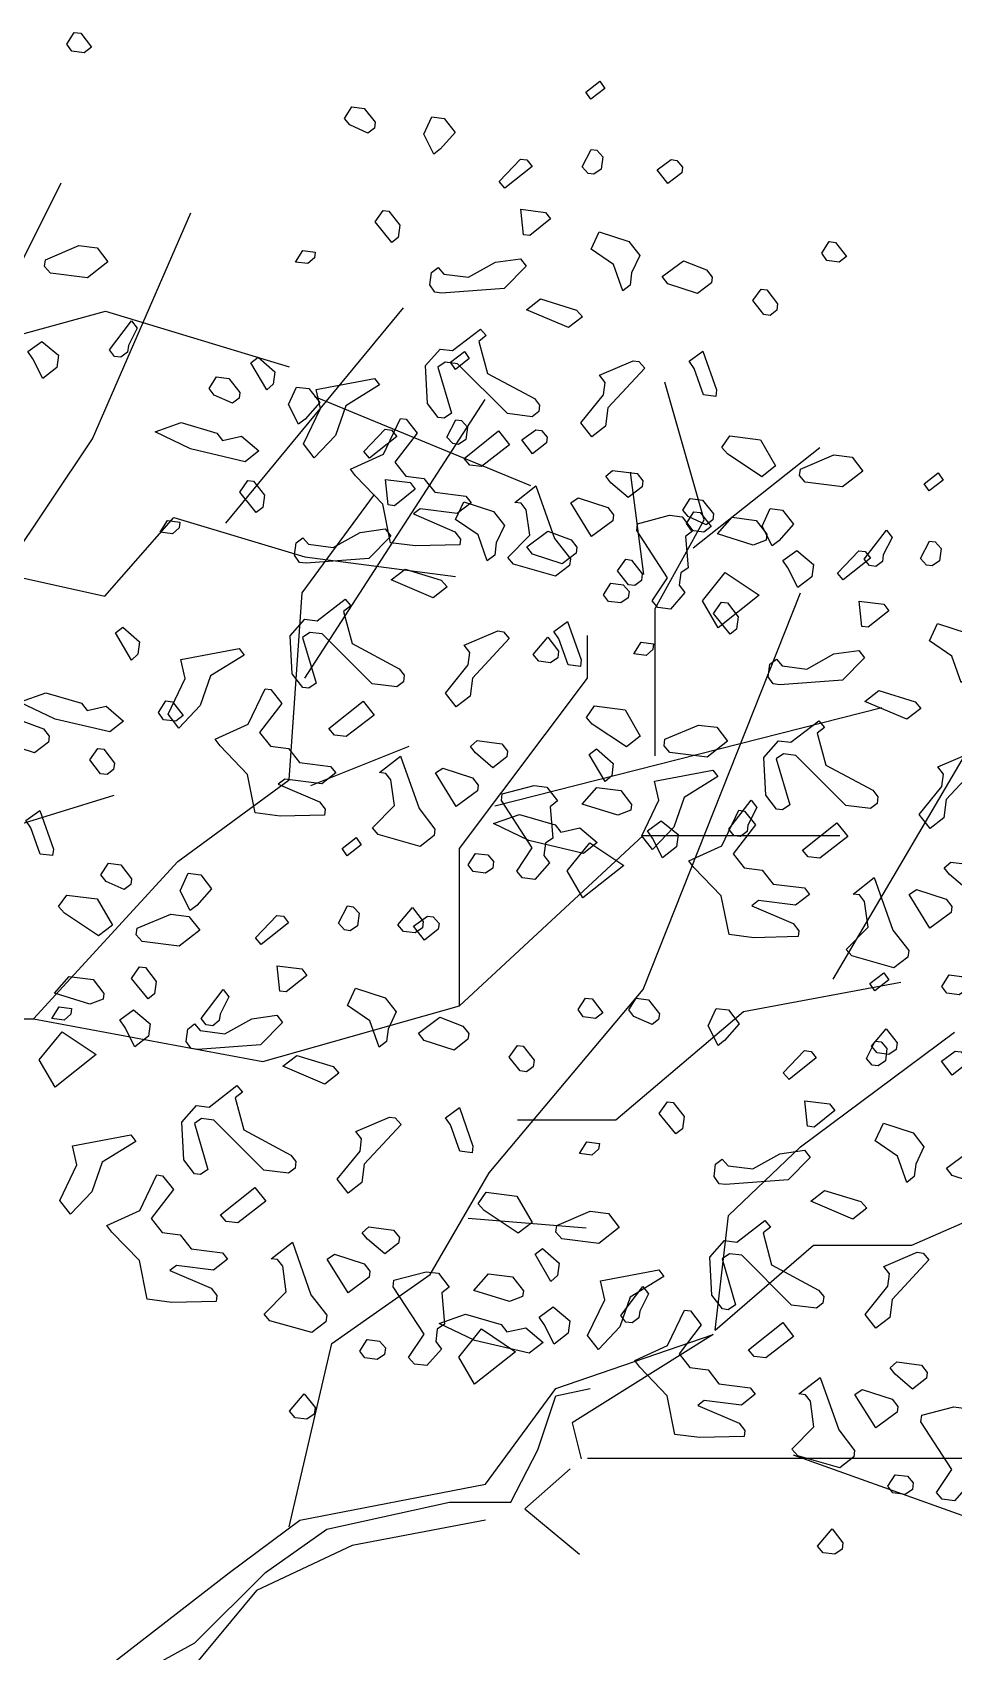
# Model space of a CAD drawing. Header units: millimetres. Extents: x 935 to 13922, y 3203 to 7816.
# Drawn here: x 5937.5 to 5983.4, y 4349 to 4429.6 of the extents above; entities that cross this region are included whole.
import ezdxf

# ---------------------------------------------------------------- set-up
doc = ezdxf.new("R2010")
doc.units = ezdxf.units.MM
doc.layers.add('ALBERI', color=104, linetype='Continuous')

msp = doc.modelspace()

# ---------------------------------------------------------------- linework, layer by layer
at = {"layer": 'ALBERI', "color": 104, "linetype": 'ByBlock'}
for p, q in [((5935.173, 4414.556), (5938.94, 4422.089)), ((5940.502, 4409.345), (5945.395, 4420.604)), ((5933.488, 4413.587), (5941.154, 4415.708)), ((5941.154, 4415.708), (5950.288, 4412.934)), ((5947.132, 4405.139), (5955.983, 4415.874)), ((5970.944, 4405.306), (5968.986, 4412.159)), ((5951.068, 4397.433), (5960.039, 4411.303)), ((5951.557, 4411.448), (5962.292, 4407.023)), ((5936.261, 4402.981), (5940.502, 4409.345)), ((5970.39, 4403.915), (5976.699, 4408.906)), ((5967.942, 4402.597), (5967.283, 4407.682)), ((5950.941, 4401.675), (5954.529, 4406.571)), ((5941.118, 4401.512), (5944.544, 4405.428)), ((5944.544, 4405.428), (5951.068, 4403.47)), ((5968.497, 4400.9), (5970.944, 4405.306)), ((5951.068, 4403.47), (5958.571, 4402.491)), ((5936.714, 4402.491), (5941.118, 4401.512)), ((5950.288, 4392.374), (5950.941, 4401.675)), ((5967.904, 4381.931), (5975.734, 4401.675)), ((5968.497, 4393.557), (5968.497, 4400.9)), ((5977.358, 4382.445), (5988.092, 4400.714)), ((5965.132, 4397.433), (5965.132, 4399.554)), ((5958.77, 4388.947), (5965.132, 4397.433)), ((5960.529, 4391.069), (5979.776, 4395.964)), ((5951.371, 4392.089), (5956.264, 4394.047)), ((5944.743, 4388.295), (5950.288, 4392.374)), ((5935.223, 4389.641), (5941.584, 4391.599)), ((5958.77, 4381.115), (5967.904, 4389.6)), ((5958.77, 4381.115), (5958.77, 4388.947)), ((5967.904, 4389.6), (5977.691, 4389.6)), ((5937.566, 4380.462), (5944.743, 4388.295)), ((5960.238, 4372.793), (5967.904, 4381.931)), ((5972.901, 4380.829), (5980.73, 4382.298)), ((5948.984, 4378.341), (5958.77, 4381.115)), ((5966.54, 4375.445), (5972.901, 4380.829)), ((5924.191, 4380.462), (5937.566, 4380.462)), ((5937.566, 4380.462), (5948.984, 4378.341)), ((5975.734, 4374.098), (5983.4, 4379.81)), ((5961.647, 4375.445), (5966.54, 4375.445)), ((5972.145, 4370.672), (5975.734, 4374.098)), ((5957.302, 4367.734), (5960.238, 4372.793)), ((5981.279, 4369.203), (5987.641, 4371.977)), ((5959.2, 4370.549), (5965.072, 4370.06)), ((5971.493, 4364.96), (5972.145, 4370.672)), ((5971.493, 4364.96), (5976.386, 4369.203)), ((5976.386, 4369.203), (5981.279, 4369.203)), ((5952.409, 4364.308), (5957.302, 4367.734)), ((5963.559, 4362.069), (5971.384, 4364.753)), ((5971.384, 4364.753), (5964.379, 4360.354)), ((5950.288, 4355.17), (5952.409, 4364.308)), ((5960.057, 4357.298), (5963.559, 4362.069)), ((5962.665, 4359.012), (5963.559, 4361.696)), ((5963.559, 4361.696), (5965.273, 4362.069)), ((5964.379, 4360.354), (5964.826, 4358.565)), ((5961.324, 4356.403), (5962.665, 4359.012)), ((5965.132, 4358.596), (5984.868, 4358.596)), ((5975.372, 4358.76), (5986.3, 4354.843)), ((5964.269, 4358.057), (5962.009, 4356.079)), ((5950.816, 4355.509), (5960.057, 4357.298)), ((5952.158, 4355.061), (5958.268, 4356.403)), ((5958.268, 4356.403), (5961.324, 4356.403)), ((5962.009, 4356.079), (5964.74, 4353.819)), ((5947.314, 4352.899), (5950.816, 4355.509)), ((5949.103, 4352.899), (5952.158, 4355.061)), ((5960.057, 4355.509), (5953.425, 4354.241)), ((5953.425, 4354.241), (5948.655, 4352.005)), ((5941.651, 4348.501), (5947.314, 4352.899)), ((5945.6, 4349.396), (5949.103, 4352.899)), ((5948.655, 4352.005), (5944.706, 4347.234)), ((5941.651, 4347.234), (5945.6, 4349.396))]:
    msp.add_line(p, q, dxfattribs=at)
at = {"layer": 'ALBERI', "color": 104}
for points in [[(5940.45, 4428.847), (5940.084, 4428.563), (5939.468, 4428.641), (5939.22, 4429.003), (5939.587, 4429.581), (5939.913, 4429.54), (5940.45, 4428.847)], [(5965.89, 4423.382), (5965.813, 4422.767), (5965.45, 4422.519), (5965.161, 4422.555), (5964.872, 4422.886), (5965.312, 4423.749), (5965.601, 4423.713), (5965.89, 4423.382)], [(5962.375, 4422.907), (5961.025, 4421.828), (5960.736, 4422.159), (5961.796, 4423.275), (5962.122, 4423.233), (5962.375, 4422.907)], [(5969.87, 4422.879), (5969.834, 4422.59), (5969.141, 4422.053), (5968.604, 4422.745), (5969.292, 4423.247), (5969.581, 4423.21), (5969.87, 4422.879)], [(5955.794, 4419.989), (5955.716, 4419.374), (5955.39, 4419.121), (5954.563, 4420.145), (5954.967, 4420.719), (5955.256, 4420.682), (5955.794, 4419.989)], [(5963.294, 4420.292), (5962.271, 4419.465), (5961.945, 4419.506), (5961.811, 4420.773), (5963.041, 4420.618), (5963.294, 4420.292)], [(5967.734, 4418.481), (5967.33, 4417.613), (5967.252, 4416.998), (5966.886, 4416.713), (5966.426, 4418.021), (5965.31, 4418.787), (5965.713, 4419.655), (5967.197, 4419.174), (5967.734, 4418.481)], [(5941.269, 4418.157), (5940.25, 4417.367), (5938.404, 4417.6), (5938.115, 4417.931), (5938.157, 4418.256), (5939.827, 4418.964), (5940.731, 4418.85), (5941.269, 4418.157)], [(5951.544, 4418.357), (5951.213, 4418.068), (5950.598, 4418.146), (5950.965, 4418.724), (5951.58, 4418.647), (5951.544, 4418.357)], [(5978.021, 4418.431), (5977.654, 4418.147), (5977.039, 4418.224), (5976.79, 4418.586), (5977.158, 4419.165), (5977.483, 4419.124), (5978.021, 4418.431)], [(5960.983, 4416.834), (5957.865, 4416.603), (5957.54, 4416.644), (5957.291, 4417.006), (5957.369, 4417.621), (5957.695, 4417.874), (5957.984, 4417.544), (5959.215, 4417.388), (5960.559, 4418.137), (5961.794, 4418.312), (5962.079, 4417.945), (5960.983, 4416.834)], [(5971.347, 4417.399), (5971.31, 4417.11), (5970.617, 4416.573), (5969.134, 4417.054), (5968.85, 4417.421), (5969.905, 4418.206), (5971.062, 4417.766), (5971.347, 4417.399)], [(5964.885, 4415.422), (5964.192, 4414.885), (5962.098, 4415.774), (5962.791, 4416.311), (5964.595, 4415.753), (5964.885, 4415.422)], [(5974.598, 4416.07), (5974.556, 4415.744), (5974.23, 4415.491), (5973.905, 4415.532), (5973.367, 4416.225), (5973.771, 4416.799), (5974.06, 4416.762), (5974.598, 4416.07)], [(5942.286, 4413.985), (5942.244, 4413.659), (5941.918, 4413.406), (5941.593, 4413.448), (5941.34, 4413.774), (5942.441, 4415.215), (5942.725, 4414.848), (5942.286, 4413.985)], [(5959.731, 4414.198), (5960.154, 4412.601), (5962.495, 4411.349), (5962.748, 4411.023), (5962.707, 4410.698), (5962.381, 4410.445), (5961.151, 4410.6), (5958.671, 4413.082), (5958.055, 4413.16), (5957.693, 4412.912), (5958.36, 4410.622), (5957.998, 4410.374), (5957.708, 4410.41), (5957.171, 4411.103), (5957.078, 4412.99), (5957.808, 4413.816), (5958.423, 4413.739), (5959.808, 4414.813), (5960.097, 4414.483), (5959.731, 4414.198)], [(5938.729, 4412.89), (5938.036, 4412.353), (5937.535, 4413.335), (5937.287, 4413.698), (5937.975, 4414.199), (5938.806, 4413.506), (5938.729, 4412.89)], [(5949.5, 4412.072), (5949.169, 4411.783), (5948.384, 4413.132), (5948.751, 4413.417), (5949.578, 4412.687), (5949.5, 4412.072)], [(5967.98, 4412.862), (5966.15, 4410.888), (5966.035, 4409.983), (5965.343, 4409.446), (5964.805, 4410.139), (5965.938, 4411.539), (5966.016, 4412.154), (5965.731, 4412.521), (5967.401, 4413.229), (5967.691, 4413.193), (5967.98, 4412.862)], [(5971.515, 4411.46), (5970.9, 4411.537), (5970.441, 4412.845), (5970.192, 4413.208), (5970.881, 4413.709), (5971.557, 4411.785), (5971.515, 4411.46)], [(5953.113, 4410.991), (5952.595, 4409.512), (5951.535, 4408.396), (5950.998, 4409.089), (5951.846, 4410.857), (5951.635, 4411.802), (5954.535, 4412.355), (5954.788, 4412.029), (5953.113, 4410.991)], [(5946.977, 4409.266), (5947.922, 4409.478), (5948.785, 4408.744), (5948.092, 4408.206), (5945.379, 4408.843), (5943.612, 4409.691), (5944.919, 4410.151), (5946.692, 4409.633), (5946.977, 4409.266)], [(5956.653, 4409.625), (5955.552, 4408.183), (5956.089, 4407.49), (5956.994, 4407.376), (5957.531, 4406.683), (5959.087, 4406.486), (5959.34, 4406.16), (5958.647, 4405.623), (5956.802, 4405.856), (5956.476, 4405.603), (5958.533, 4404.718), (5958.817, 4404.352), (5958.781, 4404.062), (5956.569, 4404.011), (5955.338, 4404.166), (5954.957, 4406.089), (5953.592, 4407.511), (5953.339, 4407.838), (5954.978, 4408.586), (5955.826, 4410.354), (5956.116, 4410.317), (5956.653, 4409.625)], [(5959.155, 4409.932), (5959.077, 4409.317), (5958.715, 4409.068), (5958.425, 4409.105), (5958.136, 4409.436), (5958.576, 4410.299), (5958.866, 4410.262), (5959.155, 4409.932)], [(5955.639, 4409.457), (5954.29, 4408.378), (5954.001, 4408.708), (5955.061, 4409.824), (5955.386, 4409.783), (5955.639, 4409.457)], [(5959.863, 4407.969), (5959.284, 4408.042), (5958.995, 4408.373), (5960.711, 4409.737), (5961.248, 4409.044), (5959.863, 4407.969)], [(5963.135, 4409.429), (5963.098, 4409.139), (5962.405, 4408.602), (5961.868, 4409.295), (5962.556, 4409.796), (5962.846, 4409.76), (5963.135, 4409.429)], [(5974.497, 4407.995), (5973.804, 4407.458), (5972.109, 4408.591), (5971.82, 4408.921), (5972.223, 4409.495), (5973.743, 4409.303), (5974.497, 4407.995)], [(5978.839, 4407.741), (5977.82, 4406.95), (5975.975, 4407.183), (5975.686, 4407.514), (5975.727, 4407.84), (5977.397, 4408.548), (5978.301, 4408.433), (5978.839, 4407.741)], [(5967.896, 4407.248), (5967.859, 4406.959), (5967.166, 4406.422), (5966.303, 4407.156), (5966.05, 4407.482), (5966.381, 4407.771), (5967.611, 4407.615), (5967.896, 4407.248)], [(5949.058, 4406.539), (5948.98, 4405.924), (5948.654, 4405.671), (5947.828, 4406.694), (5948.231, 4407.268), (5948.521, 4407.232), (5949.058, 4406.539)], [(5956.559, 4406.841), (5955.535, 4406.015), (5955.21, 4406.056), (5955.076, 4407.323), (5956.306, 4407.167), (5956.559, 4406.841)], [(5964.281, 4403.367), (5964.239, 4403.042), (5963.547, 4402.504), (5961.453, 4403.1), (5961.164, 4403.43), (5962.26, 4404.542), (5962.09, 4405.813), (5961.837, 4406.139), (5961.511, 4406.18), (5962.571, 4407.002), (5963.49, 4404.386), (5964.281, 4403.367)], [(5960.998, 4405.03), (5960.595, 4404.162), (5960.517, 4403.547), (5960.15, 4403.263), (5959.691, 4404.571), (5958.574, 4405.337), (5958.978, 4406.205), (5960.461, 4405.723), (5960.998, 4405.03)], [(5966.432, 4405.558), (5966.396, 4405.269), (5965.341, 4404.483), (5964.302, 4406.158), (5964.665, 4406.407), (5966.148, 4405.925), (5966.432, 4405.558)], [(5944.808, 4404.907), (5944.478, 4404.618), (5943.863, 4404.695), (5944.23, 4405.274), (5944.845, 4405.196), (5944.808, 4404.907)], [(5970.376, 4404.766), (5970.009, 4404.482), (5970.143, 4402.921), (5969.78, 4402.673), (5969.703, 4402.057), (5969.987, 4401.691), (5969.258, 4400.864), (5968.643, 4400.942), (5968.354, 4401.272), (5969.124, 4402.425), (5967.585, 4404.788), (5967.626, 4405.114), (5969.223, 4405.537), (5969.838, 4405.459), (5970.376, 4404.766)], [(5971.285, 4404.981), (5970.918, 4404.696), (5970.303, 4404.774), (5970.055, 4405.136), (5970.422, 4405.715), (5970.748, 4405.673), (5971.285, 4404.981)], [(5974.067, 4404.594), (5974.03, 4404.305), (5973.374, 4404.057), (5971.606, 4404.611), (5972.335, 4405.438), (5973.529, 4405.287), (5974.067, 4404.594)], [(5954.247, 4403.384), (5951.13, 4403.152), (5950.804, 4403.194), (5950.556, 4403.556), (5950.634, 4404.171), (5950.96, 4404.424), (5951.249, 4404.093), (5952.479, 4403.938), (5953.824, 4404.687), (5955.059, 4404.862), (5955.343, 4404.495), (5954.247, 4403.384)], [(5964.611, 4403.949), (5964.575, 4403.659), (5963.882, 4403.122), (5962.399, 4403.604), (5962.114, 4403.97), (5963.169, 4404.756), (5964.327, 4404.316), (5964.611, 4403.949)], [(5979.856, 4403.569), (5979.815, 4403.243), (5979.489, 4402.99), (5979.163, 4403.031), (5978.91, 4403.357), (5980.011, 4404.799), (5980.296, 4404.432), (5979.856, 4403.569)], [(5982.729, 4403.879), (5982.651, 4403.264), (5982.289, 4403.016), (5981.999, 4403.052), (5981.71, 4403.383), (5982.15, 4404.246), (5982.44, 4404.21), (5982.729, 4403.879)], [(5976.299, 4402.474), (5975.606, 4401.937), (5975.105, 4402.919), (5974.857, 4403.281), (5975.545, 4403.782), (5976.376, 4403.089), (5976.299, 4402.474)], [(5979.213, 4403.404), (5977.864, 4402.325), (5977.575, 4402.655), (5978.635, 4403.771), (5978.96, 4403.73), (5979.213, 4403.404)], [(5958.149, 4401.972), (5957.456, 4401.434), (5955.363, 4402.324), (5956.056, 4402.861), (5957.86, 4402.302), (5958.149, 4401.972)], [(5967.862, 4402.619), (5967.821, 4402.294), (5967.495, 4402.041), (5967.169, 4402.082), (5966.632, 4402.775), (5967.035, 4403.349), (5967.325, 4403.312), (5967.862, 4402.619)], [(5971.641, 4399.938), (5970.855, 4401.287), (5971.988, 4402.688), (5973.683, 4401.555), (5971.641, 4399.938)], [(5967.201, 4401.749), (5967.16, 4401.423), (5966.797, 4401.175), (5966.182, 4401.252), (5965.929, 4401.578), (5966.297, 4402.157), (5966.912, 4402.079), (5967.201, 4401.749)], [(5952.995, 4400.748), (5953.418, 4399.151), (5955.76, 4397.899), (5956.013, 4397.573), (5955.972, 4397.247), (5955.645, 4396.994), (5954.415, 4397.15), (5951.935, 4399.632), (5951.32, 4399.71), (5950.958, 4399.461), (5951.624, 4397.172), (5951.262, 4396.923), (5950.973, 4396.96), (5950.435, 4397.653), (5950.343, 4399.539), (5951.072, 4400.366), (5951.687, 4400.288), (5953.073, 4401.363), (5953.362, 4401.032), (5952.995, 4400.748)], [(5972.632, 4400.486), (5972.554, 4399.871), (5972.228, 4399.618), (5971.402, 4400.642), (5971.805, 4401.215), (5972.095, 4401.179), (5972.632, 4400.486)], [(5980.133, 4400.788), (5979.109, 4399.962), (5978.784, 4400.003), (5978.649, 4401.27), (5979.88, 4401.114), (5980.133, 4400.788)], [(5964.78, 4398.009), (5964.165, 4398.087), (5963.705, 4399.395), (5963.457, 4399.757), (5964.145, 4400.258), (5964.821, 4398.335), (5964.78, 4398.009)], [(5942.764, 4398.622), (5942.434, 4398.333), (5941.648, 4399.682), (5942.015, 4399.966), (5942.842, 4399.237), (5942.764, 4398.622)], [(5961.244, 4399.412), (5959.414, 4397.437), (5959.3, 4396.533), (5958.607, 4395.995), (5958.07, 4396.688), (5959.202, 4398.089), (5959.28, 4398.704), (5958.996, 4399.071), (5960.666, 4399.779), (5960.955, 4399.742), (5961.244, 4399.412)], [(5963.659, 4398.447), (5963.297, 4398.198), (5962.718, 4398.271), (5962.429, 4398.602), (5963.163, 4399.465), (5963.7, 4398.772), (5963.659, 4398.447)], [(5984.572, 4398.978), (5984.169, 4398.11), (5984.091, 4397.494), (5983.724, 4397.21), (5983.264, 4398.518), (5982.148, 4399.284), (5982.552, 4400.152), (5984.035, 4399.67), (5984.572, 4398.978)], [(5946.377, 4397.54), (5945.86, 4396.062), (5944.8, 4394.946), (5944.262, 4395.639), (5945.111, 4397.406), (5944.899, 4398.352), (5947.8, 4398.905), (5948.052, 4398.579), (5946.377, 4397.54)], [(5968.382, 4398.854), (5968.052, 4398.565), (5967.437, 4398.643), (5967.804, 4399.221), (5968.419, 4399.144), (5968.382, 4398.854)], [(5977.821, 4397.331), (5974.704, 4397.1), (5974.378, 4397.141), (5974.13, 4397.503), (5974.208, 4398.118), (5974.534, 4398.371), (5974.823, 4398.04), (5976.053, 4397.885), (5977.397, 4398.634), (5978.633, 4398.809), (5978.917, 4398.442), (5977.821, 4397.331)], [(5940.241, 4395.816), (5941.187, 4396.027), (5942.05, 4395.293), (5941.357, 4394.756), (5938.644, 4395.393), (5936.876, 4396.241), (5938.184, 4396.701), (5939.957, 4396.183), (5940.241, 4395.816)], [(5945.017, 4395.565), (5944.65, 4395.281), (5944.035, 4395.358), (5943.787, 4395.721), (5944.154, 4396.299), (5944.48, 4396.258), (5945.017, 4395.565)], [(5949.918, 4396.174), (5948.816, 4394.732), (5949.354, 4394.04), (5950.258, 4393.925), (5950.796, 4393.233), (5952.352, 4393.036), (5952.605, 4392.71), (5951.912, 4392.173), (5950.066, 4392.406), (5949.74, 4392.153), (5951.797, 4391.268), (5952.082, 4390.901), (5952.045, 4390.612), (5949.833, 4390.56), (5948.603, 4390.716), (5948.221, 4392.639), (5946.857, 4394.061), (5946.604, 4394.387), (5948.242, 4395.136), (5949.091, 4396.903), (5949.38, 4396.867), (5949.918, 4396.174)], [(5953.127, 4394.519), (5952.548, 4394.592), (5952.259, 4394.922), (5953.975, 4396.286), (5954.513, 4395.594), (5953.127, 4394.519)], [(5981.723, 4395.919), (5981.03, 4395.381), (5978.937, 4396.271), (5979.63, 4396.808), (5981.434, 4396.249), (5981.723, 4395.919)], [(5938.344, 4394.534), (5938.307, 4394.244), (5937.614, 4393.707), (5936.131, 4394.188), (5935.847, 4394.555), (5936.902, 4395.341), (5938.059, 4394.9), (5938.344, 4394.534)], [(5967.761, 4394.545), (5967.068, 4394.007), (5965.373, 4395.14), (5965.084, 4395.471), (5965.488, 4396.045), (5967.007, 4395.853), (5967.761, 4394.545)], [(5972.103, 4394.29), (5971.085, 4393.5), (5969.239, 4393.733), (5968.95, 4394.064), (5968.991, 4394.389), (5970.661, 4395.097), (5971.566, 4394.983), (5972.103, 4394.29)], [(5976.569, 4394.695), (5976.992, 4393.098), (5979.334, 4391.846), (5979.587, 4391.52), (5979.545, 4391.195), (5979.219, 4390.942), (5977.989, 4391.097), (5975.509, 4393.579), (5974.894, 4393.657), (5974.532, 4393.409), (5975.198, 4391.119), (5974.836, 4390.871), (5974.546, 4390.907), (5974.009, 4391.6), (5973.917, 4393.486), (5974.646, 4394.313), (5975.261, 4394.236), (5976.647, 4395.31), (5976.936, 4394.98), (5976.569, 4394.695)], [(5941.594, 4393.204), (5941.553, 4392.878), (5941.227, 4392.625), (5940.901, 4392.666), (5940.364, 4393.359), (5940.767, 4393.933), (5941.057, 4393.897), (5941.594, 4393.204)], [(5961.16, 4393.798), (5961.124, 4393.508), (5960.431, 4392.971), (5959.568, 4393.705), (5959.315, 4394.031), (5959.645, 4394.32), (5960.876, 4394.165), (5961.16, 4393.798)], [(5966.338, 4392.569), (5966.008, 4392.28), (5965.222, 4393.629), (5965.589, 4393.913), (5966.416, 4393.184), (5966.338, 4392.569)], [(5984.818, 4393.359), (5982.988, 4391.385), (5982.874, 4390.48), (5982.181, 4389.943), (5981.644, 4390.635), (5982.776, 4392.036), (5982.854, 4392.651), (5982.57, 4393.018), (5984.24, 4393.726), (5984.529, 4393.69), (5984.818, 4393.359)], [(5957.545, 4389.917), (5957.504, 4389.591), (5956.811, 4389.054), (5954.718, 4389.649), (5954.428, 4389.98), (5955.525, 4391.091), (5955.354, 4392.363), (5955.102, 4392.689), (5954.776, 4392.73), (5955.835, 4393.552), (5956.755, 4390.936), (5957.545, 4389.917)], [(5959.697, 4392.108), (5959.66, 4391.819), (5958.605, 4391.033), (5957.567, 4392.708), (5957.929, 4392.956), (5959.412, 4392.475), (5959.697, 4392.108)], [(5969.951, 4391.488), (5969.434, 4390.009), (5968.374, 4388.893), (5967.836, 4389.586), (5968.684, 4391.354), (5968.473, 4392.299), (5971.373, 4392.852), (5971.626, 4392.526), (5969.951, 4391.488)], [(5963.64, 4391.316), (5963.274, 4391.031), (5963.407, 4389.47), (5963.045, 4389.222), (5962.967, 4388.607), (5963.252, 4388.24), (5962.522, 4387.413), (5961.907, 4387.491), (5961.618, 4387.822), (5962.389, 4388.974), (5960.849, 4391.338), (5960.89, 4391.663), (5962.488, 4392.086), (5963.103, 4392.009), (5963.64, 4391.316)], [(5967.331, 4391.144), (5967.295, 4390.854), (5966.639, 4390.606), (5964.871, 4391.16), (5965.6, 4391.987), (5966.794, 4391.836), (5967.331, 4391.144)], [(5973.12, 4390.118), (5973.079, 4389.792), (5972.753, 4389.54), (5972.427, 4389.581), (5972.175, 4389.907), (5973.276, 4391.348), (5973.56, 4390.982), (5973.12, 4390.118)], [(5938.512, 4388.594), (5937.897, 4388.672), (5937.437, 4389.979), (5937.189, 4390.342), (5937.877, 4390.843), (5938.553, 4388.919), (5938.512, 4388.594)], [(5963.815, 4389.763), (5964.761, 4389.975), (5965.624, 4389.241), (5964.931, 4388.703), (5962.218, 4389.34), (5960.45, 4390.188), (5961.758, 4390.648), (5963.53, 4390.13), (5963.815, 4389.763)], [(5973.491, 4390.121), (5972.39, 4388.68), (5972.928, 4387.987), (5973.832, 4387.873), (5974.37, 4387.18), (5975.926, 4386.983), (5976.178, 4386.657), (5975.486, 4386.12), (5973.64, 4386.353), (5973.314, 4386.1), (5975.371, 4385.215), (5975.656, 4384.848), (5975.619, 4384.559), (5973.407, 4384.508), (5972.177, 4384.663), (5971.795, 4386.586), (5970.431, 4388.008), (5970.178, 4388.334), (5971.816, 4389.083), (5972.665, 4390.851), (5972.954, 4390.814), (5973.491, 4390.121)], [(5969.563, 4389.024), (5968.87, 4388.486), (5968.37, 4389.468), (5968.121, 4389.831), (5968.809, 4390.332), (5969.641, 4389.639), (5969.563, 4389.024)], [(5976.701, 4388.466), (5976.122, 4388.539), (5975.833, 4388.87), (5977.549, 4390.234), (5978.087, 4389.541), (5976.701, 4388.466)], [(5964.905, 4386.487), (5964.12, 4387.836), (5965.252, 4389.237), (5966.947, 4388.104), (5964.905, 4386.487)], [(5960.465, 4388.298), (5960.424, 4387.973), (5960.062, 4387.724), (5959.447, 4387.802), (5959.194, 4388.128), (5959.561, 4388.706), (5960.176, 4388.629), (5960.465, 4388.298)], [(5984.734, 4387.745), (5984.697, 4387.456), (5984.005, 4386.918), (5983.142, 4387.652), (5982.889, 4387.978), (5983.219, 4388.267), (5984.45, 4388.112), (5984.734, 4387.745)], [(5981.119, 4383.864), (5981.078, 4383.539), (5980.385, 4383.001), (5978.291, 4383.597), (5978.002, 4383.927), (5979.099, 4385.038), (5978.928, 4386.31), (5978.675, 4386.636), (5978.35, 4386.677), (5979.409, 4387.499), (5980.329, 4384.883), (5981.119, 4383.864)], [(5941.493, 4385.129), (5940.8, 4384.592), (5939.105, 4385.725), (5938.816, 4386.056), (5939.22, 4386.63), (5940.739, 4386.438), (5941.493, 4385.129)], [(5983.271, 4386.055), (5983.234, 4385.766), (5982.179, 4384.98), (5981.141, 4386.655), (5981.503, 4386.904), (5982.986, 4386.422), (5983.271, 4386.055)], [(5945.835, 4384.875), (5944.817, 4384.085), (5942.971, 4384.318), (5942.682, 4384.648), (5942.723, 4384.974), (5944.394, 4385.682), (5945.298, 4385.568), (5945.835, 4384.875)], [(5953.767, 4385.721), (5953.689, 4385.106), (5953.327, 4384.857), (5953.037, 4384.894), (5952.748, 4385.225), (5953.188, 4386.088), (5953.477, 4386.051), (5953.767, 4385.721)], [(5956.923, 4384.996), (5956.561, 4384.748), (5955.982, 4384.821), (5955.693, 4385.151), (5956.427, 4386.015), (5956.965, 4385.322), (5956.923, 4384.996)], [(5950.251, 4385.246), (5948.902, 4384.167), (5948.613, 4384.497), (5949.673, 4385.613), (5949.998, 4385.572), (5950.251, 4385.246)], [(5957.747, 4385.218), (5957.71, 4384.929), (5957.017, 4384.391), (5956.48, 4385.084), (5957.168, 4385.585), (5957.458, 4385.549), (5957.747, 4385.218)], [(5941.063, 4381.728), (5941.027, 4381.439), (5940.371, 4381.191), (5938.603, 4381.745), (5939.332, 4382.572), (5940.526, 4382.421), (5941.063, 4381.728)], [(5943.67, 4382.328), (5943.592, 4381.713), (5943.266, 4381.46), (5942.44, 4382.483), (5942.843, 4383.057), (5943.133, 4383.021), (5943.67, 4382.328)], [(5951.17, 4382.63), (5950.147, 4381.804), (5949.821, 4381.845), (5949.687, 4383.112), (5950.918, 4382.956), (5951.17, 4382.63)], [(5984.039, 4382.245), (5983.998, 4381.92), (5983.636, 4381.671), (5983.021, 4381.749), (5982.768, 4382.075), (5983.135, 4382.654), (5983.75, 4382.576), (5984.039, 4382.245)], [(5946.852, 4380.703), (5946.811, 4380.377), (5946.485, 4380.124), (5946.16, 4380.165), (5945.907, 4380.491), (5947.008, 4381.933), (5947.292, 4381.566), (5946.852, 4380.703)], [(5955.61, 4380.819), (5955.207, 4379.951), (5955.129, 4379.336), (5954.762, 4379.052), (5954.302, 4380.36), (5953.186, 4381.126), (5953.59, 4381.994), (5955.073, 4381.512), (5955.61, 4380.819)], [(5939.42, 4380.696), (5939.089, 4380.407), (5938.474, 4380.485), (5938.842, 4381.063), (5939.457, 4380.985), (5939.42, 4380.696)], [(5943.295, 4379.608), (5942.603, 4379.071), (5942.102, 4380.053), (5941.853, 4380.415), (5942.542, 4380.916), (5943.373, 4380.223), (5943.295, 4379.608)], [(5965.897, 4380.77), (5965.53, 4380.485), (5964.915, 4380.563), (5964.667, 4380.925), (5965.034, 4381.504), (5965.359, 4381.462), (5965.897, 4380.77)], [(5948.859, 4379.173), (5945.742, 4378.941), (5945.416, 4378.983), (5945.168, 4379.345), (5945.246, 4379.96), (5945.572, 4380.213), (5945.861, 4379.882), (5947.091, 4379.727), (5948.435, 4380.476), (5949.671, 4380.651), (5949.955, 4380.284), (5948.859, 4379.173)], [(5959.223, 4379.738), (5959.187, 4379.449), (5958.494, 4378.911), (5957.011, 4379.393), (5956.726, 4379.759), (5957.781, 4380.545), (5958.939, 4380.105), (5959.223, 4379.738)], [(5938.637, 4377.072), (5937.852, 4378.421), (5938.985, 4379.822), (5940.679, 4378.689), (5938.637, 4377.072)], [(5980.034, 4378.996), (5979.957, 4378.381), (5979.595, 4378.132), (5979.305, 4378.169), (5979.016, 4378.499), (5979.456, 4379.363), (5979.745, 4379.326), (5980.034, 4378.996)], [(5980.497, 4378.943), (5980.135, 4378.695), (5979.556, 4378.768), (5979.267, 4379.099), (5980.001, 4379.962), (5980.539, 4379.269), (5980.497, 4378.943)], [(5952.761, 4377.761), (5952.068, 4377.223), (5949.975, 4378.113), (5950.668, 4378.65), (5952.472, 4378.091), (5952.761, 4377.761)], [(5962.474, 4378.408), (5962.433, 4378.083), (5962.107, 4377.83), (5961.781, 4377.871), (5961.244, 4378.564), (5961.647, 4379.138), (5961.937, 4379.101), (5962.474, 4378.408)], [(5976.519, 4378.521), (5975.169, 4377.441), (5974.88, 4377.772), (5975.94, 4378.888), (5976.266, 4378.847), (5976.519, 4378.521)], [(5984.015, 4378.493), (5983.978, 4378.203), (5983.285, 4377.666), (5982.748, 4378.359), (5983.436, 4378.86), (5983.725, 4378.823), (5984.015, 4378.493)], [(5947.607, 4376.537), (5948.03, 4374.94), (5950.372, 4373.688), (5950.624, 4373.362), (5950.583, 4373.036), (5950.257, 4372.783), (5949.027, 4372.939), (5946.547, 4375.421), (5945.932, 4375.499), (5945.57, 4375.25), (5946.236, 4372.961), (5945.874, 4372.712), (5945.584, 4372.749), (5945.047, 4373.442), (5944.954, 4375.328), (5945.684, 4376.155), (5946.299, 4376.077), (5947.685, 4377.152), (5947.974, 4376.821), (5947.607, 4376.537)], [(5959.392, 4373.798), (5958.777, 4373.876), (5958.317, 4375.184), (5958.069, 4375.546), (5958.757, 4376.047), (5959.433, 4374.124), (5959.392, 4373.798)], [(5969.938, 4375.603), (5969.86, 4374.988), (5969.534, 4374.735), (5968.708, 4375.758), (5969.111, 4376.332), (5969.4, 4376.295), (5969.938, 4375.603)], [(5977.438, 4375.905), (5976.415, 4375.078), (5976.089, 4375.12), (5975.955, 4376.386), (5977.185, 4376.231), (5977.438, 4375.905)], [(5955.856, 4375.201), (5954.026, 4373.226), (5953.912, 4372.322), (5953.219, 4371.784), (5952.682, 4372.477), (5953.814, 4373.878), (5953.892, 4374.493), (5953.608, 4374.86), (5955.278, 4375.568), (5955.567, 4375.531), (5955.856, 4375.201)], [(5981.878, 4374.094), (5981.474, 4373.226), (5981.397, 4372.611), (5981.03, 4372.327), (5980.57, 4373.634), (5979.454, 4374.4), (5979.858, 4375.268), (5981.341, 4374.787), (5981.878, 4374.094)], [(5940.989, 4373.329), (5940.472, 4371.851), (5939.412, 4370.735), (5938.874, 4371.428), (5939.722, 4373.195), (5939.511, 4374.141), (5942.411, 4374.694), (5942.664, 4374.368), (5940.989, 4373.329)], [(5965.688, 4373.971), (5965.357, 4373.682), (5964.742, 4373.759), (5965.109, 4374.338), (5965.725, 4374.26), (5965.688, 4373.971)], [(5975.127, 4372.447), (5972.01, 4372.216), (5971.684, 4372.257), (5971.436, 4372.62), (5971.513, 4373.235), (5971.839, 4373.488), (5972.129, 4373.157), (5973.359, 4373.002), (5974.703, 4373.751), (5975.938, 4373.926), (5976.223, 4373.559), (5975.127, 4372.447)], [(5985.491, 4373.013), (5985.455, 4372.723), (5984.762, 4372.186), (5983.279, 4372.667), (5982.994, 4373.034), (5984.049, 4373.82), (5985.207, 4373.38), (5985.491, 4373.013)], [(5944.529, 4371.963), (5943.428, 4370.522), (5943.966, 4369.829), (5944.87, 4369.714), (5945.408, 4369.022), (5946.963, 4368.825), (5947.216, 4368.499), (5946.524, 4367.962), (5944.678, 4368.195), (5944.352, 4367.942), (5946.409, 4367.057), (5946.694, 4366.69), (5946.657, 4366.401), (5944.445, 4366.349), (5943.215, 4366.505), (5942.833, 4368.428), (5941.469, 4369.85), (5941.216, 4370.176), (5942.854, 4370.925), (5943.702, 4372.693), (5943.992, 4372.656), (5944.529, 4371.963)], [(5947.739, 4370.308), (5947.16, 4370.381), (5946.871, 4370.712), (5948.587, 4372.075), (5949.125, 4371.383), (5947.739, 4370.308)], [(5962.373, 4370.334), (5961.68, 4369.796), (5959.985, 4370.93), (5959.696, 4371.26), (5960.099, 4371.834), (5961.619, 4371.642), (5962.373, 4370.334)], [(5979.029, 4371.035), (5978.336, 4370.498), (5976.243, 4371.387), (5976.935, 4371.925), (5978.74, 4371.366), (5979.029, 4371.035)], [(5966.715, 4370.079), (5965.696, 4369.289), (5963.851, 4369.522), (5963.562, 4369.853), (5963.603, 4370.178), (5965.273, 4370.886), (5966.178, 4370.772), (5966.715, 4370.079)], [(5973.875, 4369.812), (5974.298, 4368.214), (5976.639, 4366.963), (5976.892, 4366.637), (5976.851, 4366.311), (5976.525, 4366.058), (5975.295, 4366.214), (5972.815, 4368.696), (5972.2, 4368.774), (5971.837, 4368.525), (5972.504, 4366.235), (5972.142, 4365.987), (5971.852, 4366.024), (5971.315, 4366.716), (5971.222, 4368.603), (5971.952, 4369.43), (5972.567, 4369.352), (5973.952, 4370.427), (5974.242, 4370.096), (5973.875, 4369.812)], [(5955.772, 4369.587), (5955.735, 4369.298), (5955.043, 4368.76), (5954.179, 4369.494), (5953.927, 4369.82), (5954.257, 4370.109), (5955.487, 4369.954), (5955.772, 4369.587)], [(5952.157, 4365.706), (5952.116, 4365.38), (5951.423, 4364.843), (5949.329, 4365.438), (5949.04, 4365.769), (5950.136, 4366.88), (5949.966, 4368.152), (5949.713, 4368.478), (5949.388, 4368.519), (5950.447, 4369.341), (5951.367, 4366.725), (5952.157, 4365.706)], [(5954.309, 4367.897), (5954.272, 4367.608), (5953.217, 4366.822), (5952.179, 4368.497), (5952.541, 4368.745), (5954.024, 4368.264), (5954.309, 4367.897)], [(5963.644, 4367.686), (5963.313, 4367.396), (5962.528, 4368.746), (5962.895, 4369.03), (5963.722, 4368.301), (5963.644, 4367.686)], [(5982.124, 4368.475), (5980.294, 4366.501), (5980.18, 4365.596), (5979.487, 4365.059), (5978.949, 4365.752), (5980.082, 4367.153), (5980.16, 4367.768), (5979.875, 4368.135), (5981.546, 4368.843), (5981.835, 4368.806), (5982.124, 4368.475)], [(5967.257, 4366.604), (5966.739, 4365.126), (5965.679, 4364.01), (5965.142, 4364.703), (5965.99, 4366.47), (5965.779, 4367.416), (5968.679, 4367.968), (5968.932, 4367.642), (5967.257, 4366.604)], [(5958.252, 4367.105), (5957.885, 4366.82), (5958.019, 4365.259), (5957.657, 4365.011), (5957.579, 4364.396), (5957.864, 4364.029), (5957.134, 4363.202), (5956.519, 4363.28), (5956.23, 4363.611), (5957.001, 4364.763), (5955.461, 4367.127), (5955.502, 4367.452), (5957.1, 4367.875), (5957.715, 4367.798), (5958.252, 4367.105)], [(5961.943, 4366.933), (5961.907, 4366.643), (5961.25, 4366.395), (5959.482, 4366.949), (5960.212, 4367.776), (5961.406, 4367.625), (5961.943, 4366.933)], [(5967.732, 4365.907), (5967.691, 4365.582), (5967.365, 4365.329), (5967.039, 4365.37), (5966.786, 4365.696), (5967.887, 4367.137), (5968.172, 4366.771), (5967.732, 4365.907)], [(5961.121, 4364.88), (5962.066, 4365.091), (5962.929, 4364.357), (5962.237, 4363.82), (5959.523, 4364.457), (5957.756, 4365.305), (5959.064, 4365.765), (5960.836, 4365.246), (5961.121, 4364.88)], [(5964.175, 4364.813), (5963.482, 4364.275), (5962.981, 4365.257), (5962.733, 4365.62), (5963.421, 4366.121), (5964.253, 4365.428), (5964.175, 4364.813)], [(5970.797, 4365.238), (5969.696, 4363.796), (5970.233, 4363.104), (5971.138, 4362.989), (5971.675, 4362.296), (5973.231, 4362.1), (5973.484, 4361.774), (5972.791, 4361.236), (5970.946, 4361.47), (5970.62, 4361.217), (5972.677, 4360.332), (5972.962, 4359.965), (5972.925, 4359.676), (5970.713, 4359.624), (5969.483, 4359.78), (5969.101, 4361.703), (5967.736, 4363.125), (5967.484, 4363.451), (5969.122, 4364.2), (5969.97, 4365.967), (5970.26, 4365.931), (5970.797, 4365.238)], [(5959.517, 4362.276), (5958.732, 4363.626), (5959.864, 4365.026), (5961.559, 4363.893), (5959.517, 4362.276)], [(5974.007, 4363.583), (5973.428, 4363.656), (5973.139, 4363.986), (5974.855, 4365.35), (5975.392, 4364.657), (5974.007, 4363.583)], [(5955.077, 4364.087), (5955.036, 4363.762), (5954.674, 4363.513), (5954.059, 4363.591), (5953.806, 4363.917), (5954.173, 4364.496), (5954.788, 4364.418), (5955.077, 4364.087)], [(5982.04, 4362.862), (5982.003, 4362.572), (5981.31, 4362.035), (5980.447, 4362.769), (5980.194, 4363.095), (5980.525, 4363.384), (5981.755, 4363.229), (5982.04, 4362.862)], [(5978.425, 4358.981), (5978.384, 4358.655), (5977.691, 4358.118), (5975.597, 4358.713), (5975.308, 4359.044), (5976.404, 4360.155), (5976.234, 4361.426), (5975.981, 4361.752), (5975.656, 4361.794), (5976.715, 4362.615), (5977.635, 4360), (5978.425, 4358.981)], [(5951.535, 4360.785), (5951.173, 4360.537), (5950.594, 4360.61), (5950.305, 4360.941), (5951.039, 4361.804), (5951.576, 4361.111), (5951.535, 4360.785)], [(5980.576, 4361.172), (5980.54, 4360.882), (5979.485, 4360.097), (5978.447, 4361.772), (5978.809, 4362.02), (5980.292, 4361.539), (5980.576, 4361.172)], [(5984.52, 4360.38), (5984.153, 4360.095), (5984.287, 4358.534), (5983.925, 4358.286), (5983.847, 4357.671), (5984.131, 4357.304), (5983.402, 4356.477), (5982.787, 4356.555), (5982.498, 4356.885), (5983.268, 4358.038), (5981.729, 4360.401), (5981.77, 4360.727), (5983.367, 4361.15), (5983.983, 4361.072), (5984.52, 4360.38)], [(5981.345, 4357.362), (5981.304, 4357.036), (5980.942, 4356.788), (5980.326, 4356.866), (5980.074, 4357.192), (5980.441, 4357.77), (5981.056, 4357.693), (5981.345, 4357.362)], [(5977.803, 4354.06), (5977.441, 4353.812), (5976.862, 4353.885), (5976.573, 4354.215), (5977.307, 4355.078), (5977.844, 4354.386), (5977.803, 4354.06)]]:
    msp.add_lwpolyline(points, dxfattribs=at)
at = {"layer": 'ALBERI', "color": 251}
for points in [[(5965.297, 4426.251), (5965.049, 4426.613), (5965.741, 4427.151), (5965.99, 4426.788), (5965.297, 4426.251)], [(5954.565, 4425.107), (5954.529, 4424.818), (5954.203, 4424.565), (5953.299, 4424.973), (5953.046, 4425.299), (5953.413, 4425.878), (5954.028, 4425.8), (5954.565, 4425.107)], [(5958.545, 4424.604), (5957.816, 4423.777), (5957.49, 4423.524), (5956.989, 4424.507), (5957.393, 4425.375), (5958.008, 4425.297), (5958.545, 4424.604)], [(5958.561, 4412.801), (5958.313, 4413.163), (5959.006, 4413.7), (5959.254, 4413.338), (5958.561, 4412.801)], [(5947.83, 4411.657), (5947.793, 4411.367), (5947.467, 4411.114), (5946.563, 4411.523), (5946.31, 4411.849), (5946.677, 4412.427), (5947.292, 4412.349), (5947.83, 4411.657)], [(5951.81, 4411.154), (5951.081, 4410.327), (5950.755, 4410.074), (5950.254, 4411.056), (5950.658, 4411.924), (5951.273, 4411.847), (5951.81, 4411.154)], [(5982.135, 4406.748), (5981.887, 4407.11), (5982.58, 4407.647), (5982.828, 4407.285), (5982.135, 4406.748)], [(5971.404, 4405.604), (5971.367, 4405.314), (5971.041, 4405.062), (5970.137, 4405.47), (5969.884, 4405.796), (5970.251, 4406.374), (5970.866, 4406.297), (5971.404, 4405.604)], [(5975.384, 4405.101), (5974.655, 4404.274), (5974.329, 4404.021), (5973.828, 4405.004), (5974.231, 4405.872), (5974.847, 4405.794), (5975.384, 4405.101)], [(5953.173, 4388.59), (5952.925, 4388.952), (5953.618, 4389.489), (5953.866, 4389.127), (5953.173, 4388.59)], [(5942.442, 4387.446), (5942.405, 4387.156), (5942.079, 4386.903), (5941.175, 4387.312), (5940.922, 4387.638), (5941.289, 4388.216), (5941.904, 4388.139), (5942.442, 4387.446)], [(5946.422, 4386.943), (5945.692, 4386.116), (5945.366, 4385.863), (5944.866, 4386.845), (5945.269, 4387.713), (5945.884, 4387.636), (5946.422, 4386.943)], [(5979.441, 4381.864), (5979.193, 4382.227), (5979.886, 4382.764), (5980.134, 4382.402), (5979.441, 4381.864)], [(5968.71, 4380.72), (5968.673, 4380.431), (5968.347, 4380.178), (5967.443, 4380.586), (5967.19, 4380.912), (5967.557, 4381.491), (5968.172, 4381.413), (5968.71, 4380.72)], [(5972.69, 4380.218), (5971.96, 4379.391), (5971.634, 4379.138), (5971.133, 4380.12), (5971.537, 4380.988), (5972.152, 4380.91), (5972.69, 4380.218)]]:
    msp.add_lwpolyline(points, dxfattribs=at)

doc.saveas('drawing.dxf')
